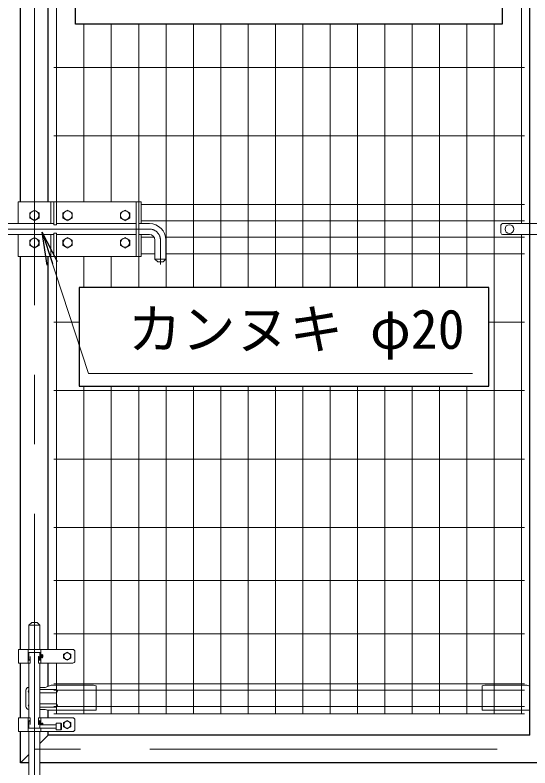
# Model space of a CAD drawing. Units: millimetres, scale not verified. Extents: x -6300 to 6300, y -4454 to 4456.
# Drawn here: x -1321 to -380, y -1739 to -364 of the extents above; entities that cross this region are included whole.
import ezdxf
from ezdxf.enums import TextEntityAlignment as Align

# ---------------------------------------------------------------- set-up
doc = ezdxf.new("R2010")
doc.units = ezdxf.units.MM
doc.header["$LTSCALE"] = 20
doc.linetypes.add('USER1', pattern=[50.8, 31.75, -6.35, 6.35, -6.35])
for name, color, linetype, lineweight in [('0-0_D-STR3', 3, 'Continuous', 13), ('0-1_D-BMK', 2, 'USER1', 13), ('0-2_D-STR1', 1, 'Continuous', 25), ('0-8_Defpoints', 8, 'Continuous', 25), ('0-9_D-STR-TXT', 7, 'Continuous', 13), ('0-A_D-STR2', 7, 'Continuous', 13)]:
    doc.layers.add(name, color=color, linetype=linetype, lineweight=lineweight)
doc.layers.add('0-7_0', color=7, linetype='Continuous')
doc.styles.add('ＭＳ ゴシック', font='')
doc.styles.get('ＭＳ ゴシック').set_extended_font_data('MS Gothic')

# ---------------------------------------------------------------- blocks, each defined once
blk = doc.blocks.new('_Open')
at = {"layer": '0-7_0'}
blk.add_line((-20, 3.333), (0, 0), dxfattribs=at)
blk.add_lwpolyline([(-20, -3.333), (0, 0), (-20, 0)], dxfattribs=at)

msp = doc.modelspace()

# ---------------------------------------------------------------- linework, layer by layer
at = {"layer": '0-0_D-STR3'}
for p, q in [((-1315.61, -704.74), (-1090.61, -704.74)), ((-1315.61, -704.74), (-1315.61, -744.74)), ((-1255.61, -704.74), (-1255.61, -744.74)), ((-1250.11, -747.24), (-1250.11, -704.74)), ((-1245.61, -747.24), (-1245.61, -704.74)), ((-1099.61, -704.74), (-1099.61, -804.74)), ((-1095.11, -704.74), (-1095.11, -804.74)), ((-1090.61, -704.74), (-1090.61, -744.74)), ((-1391.91, -744.74), (-1250.11, -744.74)), ((-1250.11, -747.24), (-1245.61, -747.24)), ((-1245.61, -744.74), (-1099.61, -744.74)), ((-1095.11, -744.74), (-1075.44, -744.74)), ((-433.11, -747.74), (-433.11, -761.74)), ((-430.11, -744.74), (-279.11, -744.74)), ((-1391.91, -764.74), (-1250.11, -764.74)), ((-1315.61, -764.74), (-1315.61, -804.74)), ((-1255.61, -764.74), (-1255.61, -804.74)), ((-1245.61, -804.74), (-1245.61, -762.24)), ((-1245.61, -764.74), (-1099.61, -764.74)), ((-1095.11, -764.74), (-1075.44, -764.74)), ((-1090.61, -764.74), (-1090.61, -804.74)), ((-430.11, -764.74), (-279.11, -764.74)), ((-1065.44, -774.74), (-1065.44, -809.74)), ((-1045.44, -774.74), (-1045.44, -809.74)), ((-1315.61, -804.74), (-1090.61, -804.74)), ((-1065.44, -809.74), (-1060.44, -814.74)), ((-1065.44, -809.74), (-1045.44, -809.74)), ((-1050.44, -814.74), (-1045.44, -809.74)), ((-1060.44, -814.74), (-1050.44, -814.74)), ((-1295.71, -1522.24), (-1295.71, -1478.24)), ((-1290.71, -1473.24), (-1280.71, -1473.24)), ((-1280.71, -1473.24), (-1275.71, -1478.24)), ((-1275.71, -1522.24), (-1275.71, -1478.24)), ((-1314.71, -1522.24), (-1215.71, -1522.24)), ((-1297.21, -1522.24), (-1297.21, -1547.24)), ((-1274.21, -1522.24), (-1274.21, -1547.24)), ((-1297.21, -1528.24), (-1274.21, -1528.24)), ((-1296.21, -1528.24), (-1296.21, -1540.49)), ((-1295.71, -1541.49), (-1295.71, -1528.24)), ((-1293.71, -1535.49), (-1293.71, -1540.49)), ((-1293.21, -1535.49), (-1293.21, -1547.24)), ((-1278.21, -1535.49), (-1278.21, -1547.24)), ((-1277.71, -1535.49), (-1277.71, -1540.49)), ((-1275.71, -1541.49), (-1275.71, -1528.24)), ((-1275.21, -1528.24), (-1275.21, -1540.49)), ((-1272.42, -1532.74), (-1272.42, -1536.74)), ((-1270.42, -1536.74), (-1270.42, -1532.74)), ((-1211.71, -1526.24), (-1211.71, -1543.24)), ((-1295.71, -1647.24), (-1295.71, -1547.24)), ((-1278.21, -1547.24), (-1215.71, -1547.24)), ((-1275.71, -1647.24), (-1275.71, -1547.24)), ((-1295.71, -1591.74), (-1296.2, -1591.74)), ((-1266.36, -1591.74), (-1275.71, -1591.74)), ((-1254.8, -1587.74), (-1266.36, -1591.74)), ((-1177.71, -1587.74), (-1254.8, -1587.74)), ((-1177.71, -1587.74), (-1172.71, -1588.74)), ((-1172.71, -1588.74), (-1172.71, -1632.56)), ((-462.61, -1587.74), (-467.61, -1588.74)), ((-467.61, -1588.74), (-467.61, -1632.56)), ((-462.61, -1587.74), (-385.53, -1587.74)), ((-385.53, -1587.74), (-380.01, -1589.65)), ((-1301.2, -1596.74), (-1301.2, -1626.74)), ((-1246.71, -1595.74), (-1275.71, -1595.74)), ((-1246.71, -1601.74), (-1275.71, -1601.74)), ((-1246.71, -1621.74), (-1275.71, -1621.74)), ((-1295.71, -1631.74), (-1296.2, -1631.74)), ((-1246.71, -1627.74), (-1275.71, -1627.74)), ((-1266.36, -1631.74), (-1275.71, -1631.74)), ((-1261.11, -1633.56), (-1266.36, -1631.74)), ((-1261.11, -1633.56), (-1173.71, -1633.56)), ((-380.01, -1633.56), (-466.61, -1633.56)), ((-1314.71, -1647.24), (-1293.21, -1647.24)), ((-1314.71, -1672.24), (-1314.71, -1647.24)), ((-1297.21, -1672.24), (-1297.21, -1647.24)), ((-1293.21, -1658.99), (-1293.21, -1647.24)), ((-1278.21, -1647.24), (-1215.71, -1647.24)), ((-1278.21, -1658.99), (-1278.21, -1647.24)), ((-1274.21, -1660.24), (-1274.21, -1647.24)), ((-1296.21, -1666.24), (-1296.21, -1653.99)), ((-1295.71, -1652.99), (-1295.71, -1666.24)), ((-1293.71, -1658.99), (-1293.71, -1653.99)), ((-1277.71, -1658.99), (-1277.71, -1653.99)), ((-1275.71, -1652.99), (-1275.71, -1666.24)), ((-1275.71, -1660.24), (-1246.21, -1660.24)), ((-1275.21, -1660.24), (-1275.21, -1653.99)), ((-1272.42, -1660.24), (-1272.42, -1657.74)), ((-1270.42, -1657.74), (-1270.42, -1660.24)), ((-1246.21, -1657.24), (-1237.21, -1657.24)), ((-1246.21, -1669.24), (-1246.21, -1657.24)), ((-1237.21, -1657.24), (-1237.21, -1669.24)), ((-1236.21, -1658.24), (-1237.21, -1657.24)), ((-1236.21, -1668.24), (-1236.21, -1658.24)), ((-1225.81, -1652.24), (-1232.31, -1655.99)), ((-1232.31, -1655.99), (-1232.31, -1663.5)), ((-1232.31, -1663.5), (-1225.81, -1667.25)), ((-1219.31, -1655.99), (-1225.81, -1652.24)), ((-1225.81, -1667.25), (-1219.31, -1663.5)), ((-1219.31, -1663.5), (-1219.31, -1655.99)), ((-1211.71, -1668.24), (-1211.71, -1651.24)), ((-1314.71, -1672.24), (-1314.71, -1665.6)), ((-1314.71, -1672.24), (-1215.71, -1672.24)), ((-1297.21, -1672.24), (-1297.21, -1665.6)), ((-1297.21, -1666.24), (-1274.21, -1666.24)), ((-1296.21, -1666.24), (-1296.21, -1665.6)), ((-1295.71, -1868.24), (-1295.71, -1672.24)), ((-1276.21, -1666.24), (-1246.21, -1666.24)), ((-1275.71, -1868.24), (-1275.71, -1672.24)), ((-1274.21, -1672.24), (-1274.21, -1666.24)), ((-1246.21, -1669.24), (-1237.21, -1669.24)), ((-1236.21, -1668.24), (-1237.21, -1669.24))]:
    msp.add_line(p, q, dxfattribs=at)
for points in [[(-1294.11, -724.83), (-1294.11, -734.65), (-1285.61, -739.55), (-1277.11, -734.65), (-1277.11, -724.83), (-1285.61, -719.92)], [(-1233.61, -724.83), (-1233.61, -734.65), (-1225.11, -739.55), (-1216.61, -734.65), (-1216.61, -724.83), (-1225.11, -719.92)], [(-1128.61, -724.83), (-1128.61, -734.65), (-1120.11, -739.55), (-1111.61, -734.65), (-1111.61, -724.83), (-1120.11, -719.92)], [(-1294.11, -774.83), (-1294.11, -784.65), (-1285.61, -789.55), (-1277.11, -784.65), (-1277.11, -774.83), (-1285.61, -769.92)], [(-1233.61, -774.83), (-1233.61, -784.65), (-1225.11, -789.55), (-1216.61, -784.65), (-1216.61, -774.83), (-1225.11, -769.92)], [(-1128.61, -774.83), (-1128.61, -784.65), (-1120.11, -789.55), (-1111.61, -784.65), (-1111.61, -774.83), (-1120.11, -769.92)], [(-1219.31, -1530.99), (-1225.81, -1527.24), (-1232.31, -1530.99), (-1232.31, -1538.5), (-1225.81, -1542.25), (-1219.31, -1538.5)]]:
    msp.add_lwpolyline(points, close=True, dxfattribs=at)
for points in [[(-1250.11, -804.74), (-1250.11, -762.24), (-1245.61, -762.24)], [(-1275.71, -1478.24), (-1295.71, -1478.24), (-1290.71, -1473.24)], [(-1314.71, -1522.24), (-1314.71, -1547.24), (-1293.21, -1547.24)]]:
    msp.add_lwpolyline(points, dxfattribs=at)
for centre, radius in [((-1285.61, -729.74), 8.25), ((-1225.11, -729.74), 8.25), ((-1120.11, -729.74), 8.25), ((-417.61, -754.74), 8), ((-1285.61, -779.74), 8.25), ((-1225.11, -779.74), 8.25), ((-1120.11, -779.74), 8.25), ((-1225.81, -1534.74), 6.25), ((-1225.81, -1659.74), 6.25)]:
    msp.add_circle(centre, radius, dxfattribs=at)
for centre, radius, start, end in [((-1075.44, -774.74), 30, 0, 90), ((-430.11, -747.74), 3, 90, 180), ((-1075.44, -774.74), 10, 0, 90), ((-430.11, -761.74), 3, 180, 270), ((-1215.71, -1526.24), 4, 0, 90), ((-1293.46, -1535.49), 0.25, 0, 180), ((-1277.96, -1535.49), 0.25, 0, 180), ((-1271.42, -1532.74), 1, 0, 180), ((-1271.42, -1536.74), 1, 180, 0), ((-1295.46, -1540.49), 1.75, 180, 0), ((-1294.96, -1540.49), 1.25, 180, 0), ((-1276.46, -1540.49), 1.25, 180, 0), ((-1275.96, -1540.49), 1.75, 180, 0), ((-1215.71, -1543.24), 4, 270, 0), ((-1296.2, -1596.74), 5, 90, 180), ((-1294.12, -1598.74), 3, 121.98985, 238.01015), ((-1246.71, -1598.74), 3, 270, 90), ((-1294.12, -1624.74), 3, 121.98985, 238.01015), ((-1246.71, -1624.74), 3, 270, 90), ((-1296.2, -1626.74), 5, 180, 270), ((-1173.71, -1632.56), 1, 270, 0), ((-466.61, -1632.56), 1, 180, 270), ((-1215.71, -1651.24), 4, 0, 90), ((-1295.46, -1653.99), 1.75, 0, 180), ((-1294.96, -1653.99), 1.25, 0, 180), ((-1293.46, -1658.99), 0.25, 180, 0), ((-1277.96, -1658.99), 0.25, 180, 0), ((-1275.96, -1653.99), 1.75, 0, 180), ((-1276.46, -1653.99), 1.25, 0, 180), ((-1271.42, -1657.74), 1, 0, 180), ((-1215.71, -1668.24), 4, 270, 0)]:
    msp.add_arc(centre, radius, start, end, dxfattribs=at)
at = {"layer": '0-1_D-BMK'}
for p, q in [((-1285.71, -1909.74), (-1285.71, 194.86)), ((-1591.54, -754.74), (-1075.44, -754.74)), ((-1055.44, -774.74), (-1055.44, -819.33)), ((576.34, -1704.34), (-1285.71, -1704.34))]:
    msp.add_line(p, q, dxfattribs=at)
msp.add_arc((-1075.44, -774.74), 20, 0, 90, dxfattribs=at)
at = {"layer": '0-2_D-STR1'}
for p, q in [((-1311.11, -704.98), (-1311.11, 220.26)), ((-380.01, -1678.94), (-380.01, 169.46)), ((-1260.31, -704.98), (-1260.31, 5.26)), ((-1311.11, -1522.24), (-1311.11, -804.98)), ((-1260.31, -1522.24), (-1260.31, -804.98)), ((-1311.11, -1647.24), (-1311.11, -1547.24)), ((-1260.31, -1589.65), (-1260.31, -1547.24)), ((-1260.31, -1647.24), (-1260.31, -1633.56)), ((-1260.31, -1678.94), (-1260.31, -1672.24)), ((-1260.31, -1678.94), (-1275.71, -1694.34)), ((-380.01, -1678.94), (-1260.31, -1678.94)), ((-1295.71, -1714.34), (-1311.11, -1729.74)), ((601.89, -1729.74), (-1275.71, -1729.74))]:
    msp.add_line(p, q, dxfattribs=at)
msp.add_lwpolyline([(-1295.71, -1729.74), (-1311.11, -1729.74), (-1311.11, -1672.24)], dxfattribs=at)
at = {"layer": '0-8_Defpoints'}
for points in [[(-1210.56, -380.24), (-1210.56, -5.24), (-430.56, -5.24), (-430.56, -380.24)], [(-454.97, -861.3), (-1203.91, -861.3), (-1203.91, -1041.3), (-454.97, -1041.3)]]:
    msp.add_lwpolyline(points, close=True, dxfattribs=at)
at = {"layer": '0-9_D-STR-TXT'}
msp.add_lwpolyline([(-485.32, -1018.47), (-1186.84, -1018.47), (-1270.92, -762.45)], dxfattribs=at)
at = {"layer": '0-A_D-STR2'}
for p, q in [((-1245.16, -704.74), (-1245.16, 130.26)), ((-395.16, -744.74), (-395.16, 130.26)), ((-1195.16, -704.74), (-1195.16, -380.24)), ((-1145.16, -704.74), (-1145.16, -380.24)), ((-1095.16, -704.74), (-1095.16, -380.24)), ((-1045.16, -861.3), (-1045.16, -380.24)), ((-995.16, -861.3), (-995.16, -380.24)), ((-945.16, -861.3), (-945.16, -380.24)), ((-895.16, -861.3), (-895.16, -380.24)), ((-845.16, -861.3), (-845.16, -380.24)), ((-795.16, -861.3), (-795.16, -380.24)), ((-745.16, -861.3), (-745.16, -380.24)), ((-695.16, -861.3), (-695.16, -380.24)), ((-645.16, -861.3), (-645.16, -380.24)), ((-595.16, -861.3), (-595.16, -380.24)), ((-545.16, -861.3), (-545.16, -380.24)), ((-495.16, -861.3), (-495.16, -380.24)), ((-445.16, -1639.74), (-445.16, -380.24)), ((-390.16, -459.74), (-1250.16, -459.74)), ((-390.16, -584.74), (-1250.16, -584.74)), ((-390.16, -709.74), (-1090.61, -709.74)), ((-390.16, -739.74), (-1090.61, -739.74)), ((-1066.78, -769.74), (-1090.61, -769.74)), ((-390.16, -769.74), (-1045.86, -769.74)), ((-395.16, -1639.74), (-395.16, -764.74)), ((-1245.16, -1522.24), (-1245.16, -804.74)), ((-1195.16, -861.3), (-1195.16, -804.74)), ((-1145.16, -861.3), (-1145.16, -804.74)), ((-1095.16, -861.3), (-1095.16, -804.74)), ((-1065.44, -799.74), (-1090.61, -799.74)), ((-390.16, -799.74), (-1045.44, -799.74)), ((-1203.91, -924.74), (-1250.16, -924.74)), ((-390.16, -924.74), (-454.97, -924.74)), ((-1195.16, -1639.74), (-1195.16, -1041.3)), ((-1145.16, -1639.74), (-1145.16, -1041.3)), ((-1095.16, -1639.74), (-1095.16, -1041.3)), ((-1045.16, -1639.74), (-1045.16, -1041.3)), ((-995.16, -1639.74), (-995.16, -1041.3)), ((-945.16, -1639.74), (-945.16, -1041.3)), ((-895.16, -1639.74), (-895.16, -1041.3)), ((-845.16, -1639.74), (-845.16, -1041.3)), ((-795.16, -1639.74), (-795.16, -1041.3)), ((-745.16, -1639.74), (-745.16, -1041.3)), ((-695.16, -1639.74), (-695.16, -1041.3)), ((-645.16, -1639.74), (-645.16, -1041.3)), ((-595.16, -1639.74), (-595.16, -1041.3)), ((-545.16, -1639.74), (-545.16, -1041.3)), ((-495.16, -1639.74), (-495.16, -1041.3)), ((-390.16, -1049.74), (-1250.16, -1049.74)), ((-390.16, -1174.74), (-1250.16, -1174.74)), ((-390.16, -1299.74), (-1250.16, -1299.74)), ((-390.16, -1396.74), (-1250.16, -1396.74)), ((-390.16, -1493.74), (-1250.16, -1493.74)), ((-1245.16, -1639.74), (-1245.16, -1547.24)), ((-390.01, -1584.98), (-1250.01, -1584.98)), ((-390.01, -1596.84), (-1250.01, -1596.84)), ((-390.01, -1626.64), (-1250.01, -1626.64)), ((-390.01, -1639.74), (-1250.01, -1639.74))]:
    msp.add_line(p, q, dxfattribs=at)

# ---------------------------------------------------------------- block references
at = {"layer": '0-9_D-STR-TXT', "xscale": 3, "yscale": 3, "rotation": 108.18043}
msp.add_blockref('_Open', (-1271.54, -760.55), dxfattribs=at)

# ---------------------------------------------------------------- texts
at = {"layer": '0-9_D-STR-TXT', "style": 'ＭＳ ゴシック'}
msp.add_text('カンヌキ φ20', height=72.14, dxfattribs=at).set_placement((-1115.02, -995.02), align=Align.BOTTOM_LEFT)

doc.saveas('drawing.dxf')
